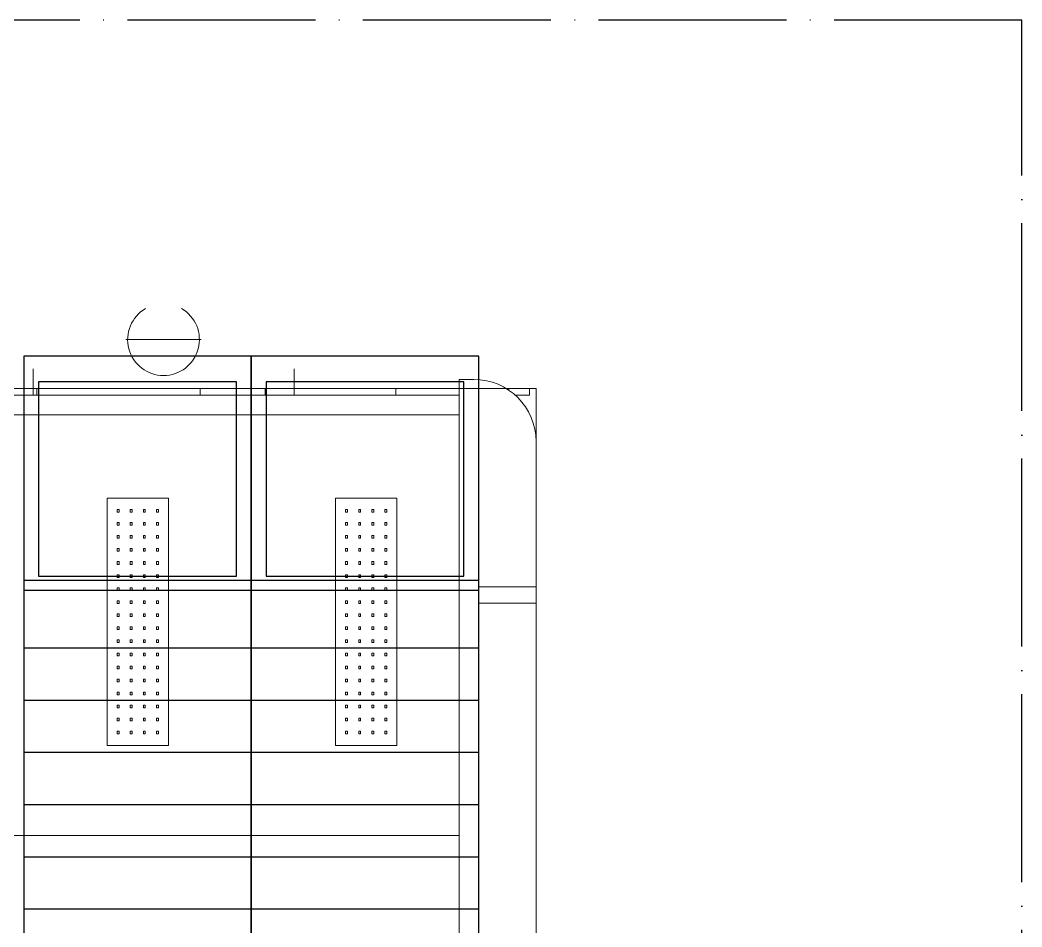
# Model space of a CAD drawing. Header units: millimetres. Extents: x 0 to 3780, y 0 to 2673.
# Drawn here: x 1642.4 to 1796, y 609.5 to 748.5 of the extents above; entities that cross this region are included whole.
import ezdxf
from ezdxf.enums import TextEntityAlignment as Align

# ---------------------------------------------------------------- set-up
doc = ezdxf.new("R2010")
doc.units = ezdxf.units.MM
doc.linetypes.add('EPL_DASHDOT', pattern=[1, 0.8, -0.1, 0, -0.1])
for name, color, linetype, lineweight in [('AM_0', 7, 'Continuous', 5), ('AM_4', 3, 'Continuous', 5), ('AM_7', 7, 'Continuous', 5), ('AM_9', 6, 'Continuous', 5), ('EPLAN102', 7, 'Continuous', 5), ('EPLAN307', 134, 'EPL_DASHDOT', 5), ('EPLAN400', 5, 'Continuous', 5), ('EPLAN500', 7, 'Continuous', 5), ('EPLAN501', 7, 'Continuous', 5), ('EPLAN502', 7, 'Continuous', 5), ('EPLAN503', 7, 'Continuous', 5), ('EPLAN504', 7, 'Continuous', 5)]:
    doc.layers.add(name, color=color, linetype=linetype, lineweight=lineweight)
doc.styles.add('Tahoma', font='')
doc.styles.get('Tahoma').set_extended_font_data('Tahoma')

# ---------------------------------------------------------------- blocks, each defined once
blk = doc.blocks.new('EPLSYM_LibrarySPECIAL_Symbol2_Variant0_Placement1_1')
at = {"layer": 'EPLAN307', "lineweight": 25, "ltscale": 36}
blk.add_lwpolyline([(0, -276.51), (638.05, -276.51), (638.05, 0), (0, 0)], close=True, dxfattribs=at)
at = {"layer": 'EPLAN400', "color": 5, "style": 'Tahoma'}
blk.add_attdef('88_20010', text='', height=2.26, dxfattribs=at).set_placement((-1.5, -0.95), align=Align.TOP_RIGHT)
at = {"layer": 'EPLAN500', "color": 7, "style": 'Tahoma'}
blk.add_attdef('88_20027', text='', height=1.63, dxfattribs=at).set_placement((-1.5, -4.58), align=Align.TOP_RIGHT)
at = {"layer": 'EPLAN501', "color": 7, "style": 'Tahoma'}
blk.add_attdef('88_20011', text='', height=18.06, dxfattribs=at).set_placement((-1.5, -13.26), align=Align.TOP_RIGHT)
at = {"layer": 'EPLAN502', "color": 7, "style": 'Tahoma'}
blk.add_attdef('88_20025', text='', height=1.63, dxfattribs=at).set_placement((-1.5, -12.68), align=Align.TOP_RIGHT)
at = {"layer": 'EPLAN503', "color": 7, "style": 'Tahoma'}
blk.add_attdef('88_20024', text='', height=1.63, dxfattribs=at).set_placement((-1.5, -15.38), align=Align.TOP_RIGHT)
at = {"layer": 'EPLAN504', "color": 7, "style": 'Tahoma'}
blk.add_attdef('88_20901[1]', text='', height=1.63, dxfattribs=at).set_placement((-1.5, -7.28), align=Align.TOP_RIGHT)

msp = doc.modelspace()

# ---------------------------------------------------------------- linework, layer by layer
at = {"layer": 'AM_0'}
for p, q in [((1644.43, 695.03), (1644.43, 692.03)), ((1684.43, 692.03), (1684.43, 695.03)), ((1712, 693.43), (1709.73, 693.43)), ((1709.73, 693.43), (1709.73, 553.33)), ((1534.48, 692.03), (1709.73, 692.03)), ((1534.48, 691.03), (1709.73, 691.03)), ((1716.98, 692.03), (1721.53, 692.03)), ((1718.33, 691.03), (1720.53, 691.03)), ((1720.53, 691.03), (1720.53, 692.03)), ((1721.53, 555.03), (1721.53, 692.03)), ((1709.73, 688.02), (1534.48, 688.02)), ((1655.79, 675.25), (1655.79, 637.35)), ((1665.19, 675.25), (1655.79, 675.25)), ((1665.19, 637.35), (1665.19, 675.25)), ((1690.79, 675.25), (1690.79, 637.35)), ((1700.19, 675.25), (1690.79, 675.25)), ((1700.19, 637.35), (1700.19, 675.25)), ((1657.34, 673.5), (1657.34, 673.09)), ((1657.64, 673.5), (1657.34, 673.5)), ((1657.34, 673.09), (1657.64, 673.09)), ((1657.64, 673.09), (1657.64, 673.5)), ((1659.34, 673.5), (1659.34, 673.09)), ((1659.64, 673.5), (1659.34, 673.5)), ((1659.34, 673.09), (1659.64, 673.09)), ((1659.64, 673.09), (1659.64, 673.5)), ((1661.34, 673.5), (1661.34, 673.09)), ((1661.64, 673.5), (1661.34, 673.5)), ((1661.34, 673.09), (1661.64, 673.09)), ((1661.64, 673.09), (1661.64, 673.5)), ((1663.34, 673.5), (1663.34, 673.09)), ((1663.64, 673.5), (1663.34, 673.5)), ((1663.34, 673.09), (1663.64, 673.09)), ((1663.64, 673.09), (1663.64, 673.5)), ((1692.34, 673.5), (1692.34, 673.09)), ((1692.64, 673.5), (1692.34, 673.5)), ((1692.34, 673.09), (1692.64, 673.09)), ((1692.64, 673.09), (1692.64, 673.5)), ((1694.34, 673.5), (1694.34, 673.09)), ((1694.64, 673.5), (1694.34, 673.5)), ((1694.34, 673.09), (1694.64, 673.09)), ((1694.64, 673.09), (1694.64, 673.5)), ((1696.34, 673.5), (1696.34, 673.09)), ((1696.64, 673.5), (1696.34, 673.5)), ((1696.34, 673.09), (1696.64, 673.09)), ((1696.64, 673.09), (1696.64, 673.5)), ((1698.34, 673.5), (1698.34, 673.09)), ((1698.64, 673.5), (1698.34, 673.5)), ((1698.34, 673.09), (1698.64, 673.09)), ((1698.64, 673.09), (1698.64, 673.5)), ((1657.34, 671.5), (1657.34, 671.09)), ((1657.64, 671.5), (1657.34, 671.5)), ((1657.34, 671.09), (1657.64, 671.09)), ((1657.64, 671.09), (1657.64, 671.5)), ((1659.34, 671.5), (1659.34, 671.09)), ((1659.64, 671.5), (1659.34, 671.5)), ((1659.34, 671.09), (1659.64, 671.09)), ((1659.64, 671.09), (1659.64, 671.5)), ((1661.34, 671.5), (1661.34, 671.09)), ((1661.64, 671.5), (1661.34, 671.5)), ((1661.34, 671.09), (1661.64, 671.09)), ((1661.64, 671.09), (1661.64, 671.5)), ((1663.34, 671.5), (1663.34, 671.09)), ((1663.64, 671.5), (1663.34, 671.5)), ((1663.34, 671.09), (1663.64, 671.09)), ((1663.64, 671.09), (1663.64, 671.5)), ((1692.34, 671.5), (1692.34, 671.09)), ((1692.64, 671.5), (1692.34, 671.5)), ((1692.34, 671.09), (1692.64, 671.09)), ((1692.64, 671.09), (1692.64, 671.5)), ((1694.34, 671.5), (1694.34, 671.09)), ((1694.64, 671.5), (1694.34, 671.5)), ((1694.34, 671.09), (1694.64, 671.09)), ((1694.64, 671.09), (1694.64, 671.5)), ((1696.34, 671.5), (1696.34, 671.09)), ((1696.64, 671.5), (1696.34, 671.5)), ((1696.34, 671.09), (1696.64, 671.09)), ((1696.64, 671.09), (1696.64, 671.5)), ((1698.34, 671.5), (1698.34, 671.09)), ((1698.64, 671.5), (1698.34, 671.5)), ((1698.34, 671.09), (1698.64, 671.09)), ((1698.64, 671.09), (1698.64, 671.5)), ((1657.34, 669.5), (1657.34, 669.09)), ((1657.64, 669.5), (1657.34, 669.5)), ((1657.34, 669.09), (1657.64, 669.09)), ((1657.64, 669.09), (1657.64, 669.5)), ((1659.34, 669.5), (1659.34, 669.09)), ((1659.64, 669.5), (1659.34, 669.5)), ((1659.34, 669.09), (1659.64, 669.09)), ((1659.64, 669.09), (1659.64, 669.5)), ((1661.34, 669.5), (1661.34, 669.09)), ((1661.64, 669.5), (1661.34, 669.5)), ((1661.34, 669.09), (1661.64, 669.09)), ((1661.64, 669.09), (1661.64, 669.5)), ((1663.34, 669.5), (1663.34, 669.09)), ((1663.64, 669.5), (1663.34, 669.5)), ((1663.34, 669.09), (1663.64, 669.09)), ((1663.64, 669.09), (1663.64, 669.5)), ((1692.64, 669.5), (1692.34, 669.5)), ((1692.34, 669.5), (1692.34, 669.09)), ((1692.34, 669.09), (1692.64, 669.09)), ((1692.64, 669.09), (1692.64, 669.5)), ((1694.34, 669.5), (1694.34, 669.09)), ((1694.64, 669.5), (1694.34, 669.5)), ((1694.34, 669.09), (1694.64, 669.09)), ((1694.64, 669.09), (1694.64, 669.5)), ((1696.34, 669.5), (1696.34, 669.09)), ((1696.64, 669.5), (1696.34, 669.5)), ((1696.34, 669.09), (1696.64, 669.09)), ((1696.64, 669.09), (1696.64, 669.5)), ((1698.34, 669.5), (1698.34, 669.09)), ((1698.64, 669.5), (1698.34, 669.5)), ((1698.34, 669.09), (1698.64, 669.09)), ((1698.64, 669.09), (1698.64, 669.5)), ((1657.34, 667.5), (1657.34, 667.09)), ((1657.64, 667.5), (1657.34, 667.5)), ((1657.34, 667.09), (1657.64, 667.09)), ((1657.64, 667.09), (1657.64, 667.5)), ((1659.34, 667.5), (1659.34, 667.09)), ((1659.64, 667.5), (1659.34, 667.5)), ((1659.34, 667.09), (1659.64, 667.09)), ((1659.64, 667.09), (1659.64, 667.5)), ((1661.34, 667.5), (1661.34, 667.09)), ((1661.64, 667.5), (1661.34, 667.5)), ((1661.34, 667.09), (1661.64, 667.09)), ((1661.64, 667.09), (1661.64, 667.5)), ((1663.34, 667.5), (1663.34, 667.09)), ((1663.64, 667.5), (1663.34, 667.5)), ((1663.34, 667.09), (1663.64, 667.09)), ((1663.64, 667.09), (1663.64, 667.5)), ((1692.34, 667.5), (1692.34, 667.09)), ((1692.64, 667.5), (1692.34, 667.5)), ((1692.34, 667.09), (1692.64, 667.09)), ((1692.64, 667.09), (1692.64, 667.5)), ((1694.34, 667.5), (1694.34, 667.09)), ((1694.64, 667.5), (1694.34, 667.5)), ((1694.34, 667.09), (1694.64, 667.09)), ((1694.64, 667.09), (1694.64, 667.5)), ((1696.34, 667.5), (1696.34, 667.09)), ((1696.64, 667.5), (1696.34, 667.5)), ((1696.34, 667.09), (1696.64, 667.09)), ((1696.64, 667.09), (1696.64, 667.5)), ((1698.34, 667.5), (1698.34, 667.09)), ((1698.64, 667.5), (1698.34, 667.5)), ((1698.34, 667.09), (1698.64, 667.09)), ((1698.64, 667.09), (1698.64, 667.5)), ((1657.34, 665.5), (1657.34, 665.09)), ((1657.64, 665.5), (1657.34, 665.5)), ((1657.34, 665.09), (1657.64, 665.09)), ((1657.64, 665.09), (1657.64, 665.5)), ((1659.34, 665.5), (1659.34, 665.09)), ((1659.64, 665.5), (1659.34, 665.5)), ((1659.34, 665.09), (1659.64, 665.09)), ((1659.64, 665.09), (1659.64, 665.5)), ((1661.34, 665.5), (1661.34, 665.09)), ((1661.64, 665.5), (1661.34, 665.5)), ((1661.34, 665.09), (1661.64, 665.09)), ((1661.64, 665.09), (1661.64, 665.5)), ((1663.34, 665.5), (1663.34, 665.09)), ((1663.64, 665.5), (1663.34, 665.5)), ((1663.34, 665.09), (1663.64, 665.09)), ((1663.64, 665.09), (1663.64, 665.5)), ((1692.34, 665.5), (1692.34, 665.09)), ((1692.64, 665.5), (1692.34, 665.5)), ((1692.34, 665.09), (1692.64, 665.09)), ((1692.64, 665.09), (1692.64, 665.5)), ((1694.34, 665.5), (1694.34, 665.09)), ((1694.64, 665.5), (1694.34, 665.5)), ((1694.34, 665.09), (1694.64, 665.09)), ((1694.64, 665.09), (1694.64, 665.5)), ((1696.34, 665.5), (1696.34, 665.09)), ((1696.64, 665.5), (1696.34, 665.5)), ((1696.34, 665.09), (1696.64, 665.09)), ((1696.64, 665.09), (1696.64, 665.5)), ((1698.34, 665.5), (1698.34, 665.09)), ((1698.64, 665.5), (1698.34, 665.5)), ((1698.34, 665.09), (1698.64, 665.09)), ((1698.64, 665.09), (1698.64, 665.5)), ((1657.34, 663.5), (1657.34, 663.09)), ((1657.64, 663.5), (1657.34, 663.5)), ((1657.64, 663.09), (1657.64, 663.5)), ((1659.34, 663.5), (1659.34, 663.09)), ((1659.64, 663.5), (1659.34, 663.5)), ((1659.64, 663.09), (1659.64, 663.5)), ((1661.34, 663.5), (1661.34, 663.09)), ((1661.64, 663.5), (1661.34, 663.5)), ((1661.64, 663.09), (1661.64, 663.5)), ((1663.34, 663.5), (1663.34, 663.09)), ((1663.64, 663.5), (1663.34, 663.5)), ((1663.64, 663.09), (1663.64, 663.5)), ((1692.34, 663.5), (1692.34, 663.09)), ((1692.64, 663.5), (1692.34, 663.5)), ((1692.64, 663.09), (1692.64, 663.5)), ((1694.34, 663.5), (1694.34, 663.09)), ((1694.64, 663.5), (1694.34, 663.5)), ((1694.64, 663.09), (1694.64, 663.5)), ((1696.34, 663.5), (1696.34, 663.09)), ((1696.64, 663.5), (1696.34, 663.5)), ((1696.64, 663.09), (1696.64, 663.5)), ((1698.34, 663.5), (1698.34, 663.09)), ((1698.64, 663.5), (1698.34, 663.5)), ((1698.64, 663.09), (1698.64, 663.5)), ((1657.34, 663.09), (1657.64, 663.09)), ((1659.34, 663.09), (1659.64, 663.09)), ((1661.34, 663.09), (1661.64, 663.09)), ((1663.34, 663.09), (1663.64, 663.09)), ((1692.34, 663.09), (1692.64, 663.09)), ((1694.34, 663.09), (1694.64, 663.09)), ((1696.34, 663.09), (1696.64, 663.09)), ((1698.34, 663.09), (1698.64, 663.09)), ((1657.34, 661.5), (1657.34, 661.09)), ((1657.64, 661.5), (1657.34, 661.5)), ((1657.34, 661.09), (1657.64, 661.09)), ((1657.64, 661.09), (1657.64, 661.5)), ((1659.34, 661.5), (1659.34, 661.09)), ((1659.64, 661.5), (1659.34, 661.5)), ((1659.34, 661.09), (1659.64, 661.09)), ((1659.64, 661.09), (1659.64, 661.5)), ((1661.34, 661.5), (1661.34, 661.09)), ((1661.64, 661.5), (1661.34, 661.5)), ((1661.34, 661.09), (1661.64, 661.09)), ((1661.64, 661.09), (1661.64, 661.5)), ((1663.34, 661.5), (1663.34, 661.09)), ((1663.64, 661.5), (1663.34, 661.5)), ((1663.34, 661.09), (1663.64, 661.09)), ((1663.64, 661.09), (1663.64, 661.5)), ((1692.34, 661.5), (1692.34, 661.09)), ((1692.64, 661.5), (1692.34, 661.5)), ((1692.34, 661.09), (1692.64, 661.09)), ((1692.64, 661.09), (1692.64, 661.5)), ((1694.34, 661.5), (1694.34, 661.09)), ((1694.64, 661.5), (1694.34, 661.5)), ((1694.34, 661.09), (1694.64, 661.09)), ((1694.64, 661.09), (1694.64, 661.5)), ((1696.34, 661.5), (1696.34, 661.09)), ((1696.64, 661.5), (1696.34, 661.5)), ((1696.34, 661.09), (1696.64, 661.09)), ((1696.64, 661.09), (1696.64, 661.5)), ((1698.34, 661.5), (1698.34, 661.09)), ((1698.64, 661.5), (1698.34, 661.5)), ((1698.34, 661.09), (1698.64, 661.09)), ((1698.64, 661.09), (1698.64, 661.5)), ((1712.73, 659.13), (1712.73, 661.63)), ((1721.53, 661.63), (1712.73, 661.63)), ((1657.34, 659.5), (1657.34, 659.09)), ((1657.64, 659.5), (1657.34, 659.5)), ((1657.34, 659.09), (1657.64, 659.09)), ((1657.64, 659.09), (1657.64, 659.5)), ((1659.34, 659.5), (1659.34, 659.09)), ((1659.64, 659.5), (1659.34, 659.5)), ((1659.34, 659.09), (1659.64, 659.09)), ((1659.64, 659.09), (1659.64, 659.5)), ((1661.34, 659.5), (1661.34, 659.09)), ((1661.64, 659.5), (1661.34, 659.5)), ((1661.34, 659.09), (1661.64, 659.09)), ((1661.64, 659.09), (1661.64, 659.5)), ((1663.34, 659.5), (1663.34, 659.09)), ((1663.64, 659.5), (1663.34, 659.5)), ((1663.34, 659.09), (1663.64, 659.09)), ((1663.64, 659.09), (1663.64, 659.5)), ((1692.34, 659.5), (1692.34, 659.09)), ((1692.64, 659.5), (1692.34, 659.5)), ((1692.34, 659.09), (1692.64, 659.09)), ((1692.64, 659.09), (1692.64, 659.5)), ((1694.64, 659.5), (1694.34, 659.5)), ((1694.34, 659.5), (1694.34, 659.09)), ((1694.34, 659.09), (1694.64, 659.09)), ((1694.64, 659.09), (1694.64, 659.5)), ((1696.34, 659.5), (1696.34, 659.09)), ((1696.64, 659.5), (1696.34, 659.5)), ((1696.34, 659.09), (1696.64, 659.09)), ((1696.64, 659.09), (1696.64, 659.5)), ((1698.34, 659.5), (1698.34, 659.09)), ((1698.64, 659.5), (1698.34, 659.5)), ((1698.34, 659.09), (1698.64, 659.09)), ((1698.64, 659.09), (1698.64, 659.5)), ((1721.53, 659.13), (1712.73, 659.13)), ((1657.34, 657.5), (1657.34, 657.09)), ((1657.64, 657.5), (1657.34, 657.5)), ((1657.64, 657.09), (1657.64, 657.5)), ((1659.34, 657.5), (1659.34, 657.09)), ((1659.64, 657.5), (1659.34, 657.5)), ((1659.64, 657.09), (1659.64, 657.5)), ((1661.34, 657.5), (1661.34, 657.09)), ((1661.64, 657.5), (1661.34, 657.5)), ((1661.64, 657.09), (1661.64, 657.5)), ((1663.34, 657.5), (1663.34, 657.09)), ((1663.64, 657.5), (1663.34, 657.5)), ((1663.64, 657.09), (1663.64, 657.5)), ((1692.34, 657.5), (1692.34, 657.09)), ((1692.64, 657.5), (1692.34, 657.5)), ((1692.64, 657.09), (1692.64, 657.5)), ((1694.34, 657.5), (1694.34, 657.09)), ((1694.64, 657.5), (1694.34, 657.5)), ((1694.64, 657.09), (1694.64, 657.5)), ((1696.34, 657.5), (1696.34, 657.09)), ((1696.64, 657.5), (1696.34, 657.5)), ((1696.64, 657.09), (1696.64, 657.5)), ((1698.34, 657.5), (1698.34, 657.09)), ((1698.64, 657.5), (1698.34, 657.5)), ((1698.64, 657.09), (1698.64, 657.5)), ((1657.34, 657.09), (1657.64, 657.09)), ((1659.34, 657.09), (1659.64, 657.09)), ((1661.34, 657.09), (1661.64, 657.09)), ((1663.34, 657.09), (1663.64, 657.09)), ((1692.34, 657.09), (1692.64, 657.09)), ((1694.34, 657.09), (1694.64, 657.09)), ((1696.34, 657.09), (1696.64, 657.09)), ((1698.34, 657.09), (1698.64, 657.09)), ((1657.34, 655.5), (1657.34, 655.09)), ((1657.64, 655.5), (1657.34, 655.5)), ((1657.34, 655.09), (1657.64, 655.09)), ((1657.64, 655.09), (1657.64, 655.5)), ((1659.34, 655.5), (1659.34, 655.09)), ((1659.64, 655.5), (1659.34, 655.5)), ((1659.34, 655.09), (1659.64, 655.09)), ((1659.64, 655.09), (1659.64, 655.5)), ((1661.34, 655.5), (1661.34, 655.09)), ((1661.64, 655.5), (1661.34, 655.5)), ((1661.34, 655.09), (1661.64, 655.09)), ((1661.64, 655.09), (1661.64, 655.5)), ((1663.34, 655.5), (1663.34, 655.09)), ((1663.64, 655.5), (1663.34, 655.5)), ((1663.34, 655.09), (1663.64, 655.09)), ((1663.64, 655.09), (1663.64, 655.5)), ((1692.34, 655.5), (1692.34, 655.09)), ((1692.64, 655.5), (1692.34, 655.5)), ((1692.34, 655.09), (1692.64, 655.09)), ((1692.64, 655.09), (1692.64, 655.5)), ((1694.34, 655.5), (1694.34, 655.09)), ((1694.64, 655.5), (1694.34, 655.5)), ((1694.34, 655.09), (1694.64, 655.09)), ((1694.64, 655.09), (1694.64, 655.5)), ((1696.34, 655.5), (1696.34, 655.09)), ((1696.64, 655.5), (1696.34, 655.5)), ((1696.34, 655.09), (1696.64, 655.09)), ((1696.64, 655.09), (1696.64, 655.5)), ((1698.34, 655.5), (1698.34, 655.09)), ((1698.64, 655.5), (1698.34, 655.5)), ((1698.34, 655.09), (1698.64, 655.09)), ((1698.64, 655.09), (1698.64, 655.5)), ((1657.34, 653.5), (1657.34, 653.09)), ((1657.64, 653.5), (1657.34, 653.5)), ((1657.34, 653.09), (1657.64, 653.09)), ((1657.64, 653.09), (1657.64, 653.5)), ((1659.34, 653.5), (1659.34, 653.09)), ((1659.64, 653.5), (1659.34, 653.5)), ((1659.34, 653.09), (1659.64, 653.09)), ((1659.64, 653.09), (1659.64, 653.5)), ((1661.34, 653.5), (1661.34, 653.09)), ((1661.64, 653.5), (1661.34, 653.5)), ((1661.34, 653.09), (1661.64, 653.09)), ((1661.64, 653.09), (1661.64, 653.5)), ((1663.34, 653.5), (1663.34, 653.09)), ((1663.64, 653.5), (1663.34, 653.5)), ((1663.34, 653.09), (1663.64, 653.09)), ((1663.64, 653.09), (1663.64, 653.5)), ((1692.34, 653.5), (1692.34, 653.09)), ((1692.64, 653.5), (1692.34, 653.5)), ((1692.34, 653.09), (1692.64, 653.09)), ((1692.64, 653.09), (1692.64, 653.5)), ((1694.34, 653.5), (1694.34, 653.09)), ((1694.64, 653.5), (1694.34, 653.5)), ((1694.34, 653.09), (1694.64, 653.09)), ((1694.64, 653.09), (1694.64, 653.5)), ((1696.34, 653.5), (1696.34, 653.09)), ((1696.64, 653.5), (1696.34, 653.5)), ((1696.34, 653.09), (1696.64, 653.09)), ((1696.64, 653.09), (1696.64, 653.5)), ((1698.64, 653.5), (1698.34, 653.5)), ((1698.34, 653.5), (1698.34, 653.09)), ((1698.34, 653.09), (1698.64, 653.09)), ((1698.64, 653.09), (1698.64, 653.5)), ((1657.34, 651.5), (1657.34, 651.09)), ((1657.64, 651.5), (1657.34, 651.5)), ((1657.64, 651.09), (1657.64, 651.5)), ((1659.34, 651.5), (1659.34, 651.09)), ((1659.64, 651.5), (1659.34, 651.5)), ((1659.64, 651.09), (1659.64, 651.5)), ((1661.34, 651.5), (1661.34, 651.09)), ((1661.64, 651.5), (1661.34, 651.5)), ((1661.64, 651.09), (1661.64, 651.5)), ((1663.34, 651.5), (1663.34, 651.09)), ((1663.64, 651.5), (1663.34, 651.5)), ((1663.64, 651.09), (1663.64, 651.5)), ((1692.34, 651.5), (1692.34, 651.09)), ((1692.64, 651.5), (1692.34, 651.5)), ((1692.64, 651.09), (1692.64, 651.5)), ((1694.34, 651.5), (1694.34, 651.09)), ((1694.64, 651.5), (1694.34, 651.5)), ((1694.64, 651.09), (1694.64, 651.5)), ((1696.34, 651.5), (1696.34, 651.09)), ((1696.64, 651.5), (1696.34, 651.5)), ((1696.64, 651.09), (1696.64, 651.5)), ((1698.64, 651.5), (1698.34, 651.5)), ((1698.34, 651.5), (1698.34, 651.09)), ((1698.64, 651.09), (1698.64, 651.5)), ((1657.34, 651.09), (1657.64, 651.09)), ((1659.34, 651.09), (1659.64, 651.09)), ((1661.34, 651.09), (1661.64, 651.09)), ((1663.34, 651.09), (1663.64, 651.09)), ((1692.34, 651.09), (1692.64, 651.09)), ((1694.34, 651.09), (1694.64, 651.09)), ((1696.34, 651.09), (1696.64, 651.09)), ((1698.34, 651.09), (1698.64, 651.09)), ((1657.34, 649.5), (1657.34, 649.09)), ((1657.64, 649.5), (1657.34, 649.5)), ((1657.34, 649.09), (1657.64, 649.09)), ((1657.64, 649.09), (1657.64, 649.5)), ((1659.34, 649.5), (1659.34, 649.09)), ((1659.64, 649.5), (1659.34, 649.5)), ((1659.34, 649.09), (1659.64, 649.09)), ((1659.64, 649.09), (1659.64, 649.5)), ((1661.34, 649.5), (1661.34, 649.09)), ((1661.64, 649.5), (1661.34, 649.5)), ((1661.34, 649.09), (1661.64, 649.09)), ((1661.64, 649.09), (1661.64, 649.5)), ((1663.34, 649.5), (1663.34, 649.09)), ((1663.64, 649.5), (1663.34, 649.5)), ((1663.34, 649.09), (1663.64, 649.09)), ((1663.64, 649.09), (1663.64, 649.5)), ((1692.34, 649.5), (1692.34, 649.09)), ((1692.64, 649.5), (1692.34, 649.5)), ((1692.34, 649.09), (1692.64, 649.09)), ((1692.64, 649.09), (1692.64, 649.5)), ((1694.34, 649.5), (1694.34, 649.09)), ((1694.64, 649.5), (1694.34, 649.5)), ((1694.34, 649.09), (1694.64, 649.09)), ((1694.64, 649.09), (1694.64, 649.5)), ((1696.34, 649.5), (1696.34, 649.09)), ((1696.64, 649.5), (1696.34, 649.5)), ((1696.34, 649.09), (1696.64, 649.09)), ((1696.64, 649.09), (1696.64, 649.5)), ((1698.64, 649.5), (1698.34, 649.5)), ((1698.34, 649.5), (1698.34, 649.09)), ((1698.34, 649.09), (1698.64, 649.09)), ((1698.64, 649.09), (1698.64, 649.5)), ((1657.34, 647.5), (1657.34, 647.09)), ((1657.64, 647.5), (1657.34, 647.5)), ((1657.34, 647.09), (1657.64, 647.09)), ((1657.64, 647.09), (1657.64, 647.5)), ((1659.34, 647.5), (1659.34, 647.09)), ((1659.64, 647.5), (1659.34, 647.5)), ((1659.34, 647.09), (1659.64, 647.09)), ((1659.64, 647.09), (1659.64, 647.5)), ((1661.34, 647.5), (1661.34, 647.09)), ((1661.64, 647.5), (1661.34, 647.5)), ((1661.34, 647.09), (1661.64, 647.09)), ((1661.64, 647.09), (1661.64, 647.5)), ((1663.34, 647.5), (1663.34, 647.09)), ((1663.64, 647.5), (1663.34, 647.5)), ((1663.34, 647.09), (1663.64, 647.09)), ((1663.64, 647.09), (1663.64, 647.5)), ((1692.34, 647.5), (1692.34, 647.09)), ((1692.64, 647.5), (1692.34, 647.5)), ((1692.34, 647.09), (1692.64, 647.09)), ((1692.64, 647.09), (1692.64, 647.5)), ((1694.34, 647.5), (1694.34, 647.09)), ((1694.64, 647.5), (1694.34, 647.5)), ((1694.34, 647.09), (1694.64, 647.09)), ((1694.64, 647.09), (1694.64, 647.5)), ((1696.34, 647.5), (1696.34, 647.09)), ((1696.64, 647.5), (1696.34, 647.5)), ((1696.34, 647.09), (1696.64, 647.09)), ((1696.64, 647.09), (1696.64, 647.5)), ((1698.34, 647.5), (1698.34, 647.09)), ((1698.64, 647.5), (1698.34, 647.5)), ((1698.34, 647.09), (1698.64, 647.09)), ((1698.64, 647.09), (1698.64, 647.5)), ((1657.34, 645.5), (1657.34, 645.09)), ((1657.64, 645.5), (1657.34, 645.5)), ((1657.34, 645.09), (1657.64, 645.09)), ((1657.64, 645.09), (1657.64, 645.5)), ((1659.34, 645.5), (1659.34, 645.09)), ((1659.64, 645.5), (1659.34, 645.5)), ((1659.34, 645.09), (1659.64, 645.09)), ((1659.64, 645.09), (1659.64, 645.5)), ((1661.34, 645.5), (1661.34, 645.09)), ((1661.64, 645.5), (1661.34, 645.5)), ((1661.34, 645.09), (1661.64, 645.09)), ((1661.64, 645.09), (1661.64, 645.5)), ((1663.34, 645.5), (1663.34, 645.09)), ((1663.64, 645.5), (1663.34, 645.5)), ((1663.34, 645.09), (1663.64, 645.09)), ((1663.64, 645.09), (1663.64, 645.5)), ((1692.34, 645.5), (1692.34, 645.09)), ((1692.64, 645.5), (1692.34, 645.5)), ((1692.34, 645.09), (1692.64, 645.09)), ((1692.64, 645.09), (1692.64, 645.5)), ((1694.34, 645.5), (1694.34, 645.09)), ((1694.64, 645.5), (1694.34, 645.5)), ((1694.34, 645.09), (1694.64, 645.09)), ((1694.64, 645.09), (1694.64, 645.5)), ((1696.34, 645.5), (1696.34, 645.09)), ((1696.64, 645.5), (1696.34, 645.5)), ((1696.34, 645.09), (1696.64, 645.09)), ((1696.64, 645.09), (1696.64, 645.5)), ((1698.64, 645.5), (1698.34, 645.5)), ((1698.34, 645.5), (1698.34, 645.09)), ((1698.34, 645.09), (1698.64, 645.09)), ((1698.64, 645.09), (1698.64, 645.5)), ((1657.34, 643.5), (1657.34, 643.09)), ((1657.64, 643.5), (1657.34, 643.5)), ((1657.64, 643.09), (1657.64, 643.5)), ((1659.34, 643.5), (1659.34, 643.09)), ((1659.64, 643.5), (1659.34, 643.5)), ((1659.64, 643.09), (1659.64, 643.5)), ((1661.64, 643.5), (1661.34, 643.5)), ((1661.34, 643.5), (1661.34, 643.09)), ((1661.64, 643.09), (1661.64, 643.5)), ((1663.34, 643.5), (1663.34, 643.09)), ((1663.64, 643.5), (1663.34, 643.5)), ((1663.64, 643.09), (1663.64, 643.5)), ((1692.34, 643.5), (1692.34, 643.09)), ((1692.64, 643.5), (1692.34, 643.5)), ((1692.64, 643.09), (1692.64, 643.5)), ((1694.34, 643.5), (1694.34, 643.09)), ((1694.64, 643.5), (1694.34, 643.5)), ((1694.64, 643.09), (1694.64, 643.5)), ((1696.64, 643.5), (1696.34, 643.5)), ((1696.34, 643.5), (1696.34, 643.09)), ((1696.64, 643.09), (1696.64, 643.5)), ((1698.34, 643.5), (1698.34, 643.09)), ((1698.64, 643.5), (1698.34, 643.5)), ((1698.64, 643.09), (1698.64, 643.5)), ((1657.34, 643.09), (1657.64, 643.09)), ((1659.34, 643.09), (1659.64, 643.09)), ((1661.34, 643.09), (1661.64, 643.09)), ((1663.34, 643.09), (1663.64, 643.09)), ((1692.34, 643.09), (1692.64, 643.09)), ((1694.34, 643.09), (1694.64, 643.09)), ((1696.34, 643.09), (1696.64, 643.09)), ((1698.34, 643.09), (1698.64, 643.09)), ((1657.34, 641.5), (1657.34, 641.09)), ((1657.64, 641.5), (1657.34, 641.5)), ((1657.34, 641.09), (1657.64, 641.09)), ((1657.64, 641.09), (1657.64, 641.5)), ((1659.34, 641.5), (1659.34, 641.09)), ((1659.64, 641.5), (1659.34, 641.5)), ((1659.34, 641.09), (1659.64, 641.09)), ((1659.64, 641.09), (1659.64, 641.5)), ((1661.34, 641.5), (1661.34, 641.09)), ((1661.64, 641.5), (1661.34, 641.5)), ((1661.34, 641.09), (1661.64, 641.09)), ((1661.64, 641.09), (1661.64, 641.5)), ((1663.34, 641.5), (1663.34, 641.09)), ((1663.64, 641.5), (1663.34, 641.5)), ((1663.34, 641.09), (1663.64, 641.09)), ((1663.64, 641.09), (1663.64, 641.5)), ((1692.34, 641.5), (1692.34, 641.09)), ((1692.64, 641.5), (1692.34, 641.5)), ((1692.34, 641.09), (1692.64, 641.09)), ((1692.64, 641.09), (1692.64, 641.5)), ((1694.34, 641.5), (1694.34, 641.09)), ((1694.64, 641.5), (1694.34, 641.5)), ((1694.34, 641.09), (1694.64, 641.09)), ((1694.64, 641.09), (1694.64, 641.5)), ((1696.34, 641.5), (1696.34, 641.09)), ((1696.64, 641.5), (1696.34, 641.5)), ((1696.34, 641.09), (1696.64, 641.09)), ((1696.64, 641.09), (1696.64, 641.5)), ((1698.34, 641.5), (1698.34, 641.09)), ((1698.64, 641.5), (1698.34, 641.5)), ((1698.34, 641.09), (1698.64, 641.09)), ((1698.64, 641.09), (1698.64, 641.5)), ((1657.34, 639.5), (1657.34, 639.09)), ((1657.64, 639.5), (1657.34, 639.5)), ((1657.34, 639.09), (1657.64, 639.09)), ((1657.64, 639.09), (1657.64, 639.5)), ((1659.34, 639.5), (1659.34, 639.09)), ((1659.64, 639.5), (1659.34, 639.5)), ((1659.34, 639.09), (1659.64, 639.09)), ((1659.64, 639.09), (1659.64, 639.5)), ((1661.34, 639.5), (1661.34, 639.09)), ((1661.64, 639.5), (1661.34, 639.5)), ((1661.34, 639.09), (1661.64, 639.09)), ((1661.64, 639.09), (1661.64, 639.5)), ((1663.34, 639.5), (1663.34, 639.09)), ((1663.64, 639.5), (1663.34, 639.5)), ((1663.34, 639.09), (1663.64, 639.09)), ((1663.64, 639.09), (1663.64, 639.5)), ((1692.34, 639.5), (1692.34, 639.09)), ((1692.64, 639.5), (1692.34, 639.5)), ((1692.34, 639.09), (1692.64, 639.09)), ((1692.64, 639.09), (1692.64, 639.5)), ((1694.34, 639.5), (1694.34, 639.09)), ((1694.64, 639.5), (1694.34, 639.5)), ((1694.34, 639.09), (1694.64, 639.09)), ((1694.64, 639.09), (1694.64, 639.5)), ((1696.34, 639.5), (1696.34, 639.09)), ((1696.64, 639.5), (1696.34, 639.5)), ((1696.34, 639.09), (1696.64, 639.09)), ((1696.64, 639.09), (1696.64, 639.5)), ((1698.34, 639.5), (1698.34, 639.09)), ((1698.64, 639.5), (1698.34, 639.5)), ((1698.34, 639.09), (1698.64, 639.09)), ((1698.64, 639.09), (1698.64, 639.5)), ((1655.79, 637.35), (1665.19, 637.35)), ((1690.79, 637.35), (1700.19, 637.35)), ((1534.48, 623.55), (1709.73, 623.55))]:
    msp.add_line(p, q, dxfattribs=at)
for centre, radius, start, end in [((1664.43, 699.53), 5.5, 120, 60), ((1712, 683.9), 9.53, 360, 90)]:
    msp.add_arc(centre, radius, start, end, dxfattribs=at)
at = {"layer": 'AM_4'}
msp.add_line((1717.35, 691.79), (1717.35, 692.03), dxfattribs=at)
at = {"layer": 'AM_7', "ltscale": 1.5}
msp.add_line((1658.66, 699.53), (1670.21, 699.53), dxfattribs=at)
at = {"layer": 'AM_9', "ltscale": 2}
for p, q in [((1644.43, 692.03), (1644.43, 691.03)), ((1645.03, 691.03), (1645.03, 692.03)), ((1670.03, 691.03), (1670.03, 692.03)), ((1680.03, 691.03), (1680.03, 692.03)), ((1684.43, 691.03), (1684.43, 692.03)), ((1700.03, 691.03), (1700.03, 692.03)), ((1716.98, 692.03), (1709.73, 692.03))]:
    msp.add_line(p, q, dxfattribs=at)
at = {"layer": 'EPLAN102', "lineweight": 25, "ltscale": 36}
for p, q in [((1643, 662.65), (1677.88, 662.65)), ((1677.88, 662.65), (1712.75, 662.65)), ((1643, 661.15), (1677.88, 661.15)), ((1677.88, 661.15), (1712.75, 661.15)), ((1643, 652.28), (1677.88, 652.28)), ((1677.88, 652.28), (1712.75, 652.28)), ((1643, 644.28), (1677.88, 644.28)), ((1677.88, 644.28), (1712.75, 644.28)), ((1643, 636.28), (1677.88, 636.28)), ((1677.88, 636.28), (1712.75, 636.28)), ((1643, 628.28), (1677.88, 628.28)), ((1677.88, 628.28), (1712.75, 628.28)), ((1643, 620.28), (1677.88, 620.28)), ((1677.88, 620.28), (1712.75, 620.28)), ((1643, 612.28), (1677.88, 612.28)), ((1677.88, 612.28), (1712.75, 612.28))]:
    msp.add_line(p, q, dxfattribs=at)
for points in [[(1643, 551.67), (1677.88, 551.67), (1677.88, 697), (1643, 697)], [(1677.88, 551.67), (1712.75, 551.67), (1712.75, 697), (1677.88, 697)], [(1645.28, 663.28), (1675.6, 663.28), (1675.6, 693.05), (1645.28, 693.05)], [(1680.16, 663.28), (1710.47, 663.28), (1710.47, 693.05), (1680.16, 693.05)]]:
    msp.add_lwpolyline(points, close=True, dxfattribs=at)

# ---------------------------------------------------------------- block references
msp.add_blockref('EPLSYM_LibrarySPECIAL_Symbol2_Variant0_Placement1_1', (1157.95, 748.51))

doc.saveas('drawing.dxf')
